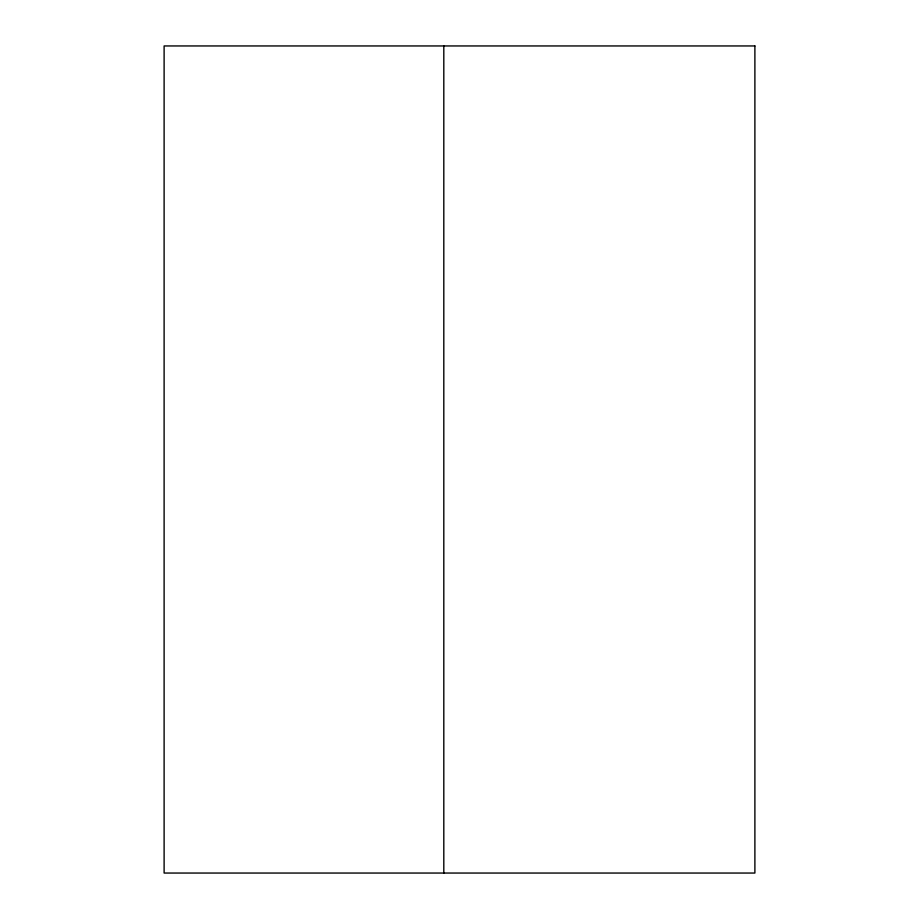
<?xml version="1.0" encoding="UTF-8"?>
<svg xmlns="http://www.w3.org/2000/svg" width="919" height="919" viewBox="0 0 919 919"><rect width="100%" height="100%" fill="white"/><g stroke="black" fill="none" stroke-linecap="round" stroke-linejoin="round"><path stroke-width="1.38" d="M443.808 45.95L443.808 873.05M754.89 45.95L164.11 45.95L164.11 873.05L754.89 873.05L754.89 45.95"/></g></svg>
